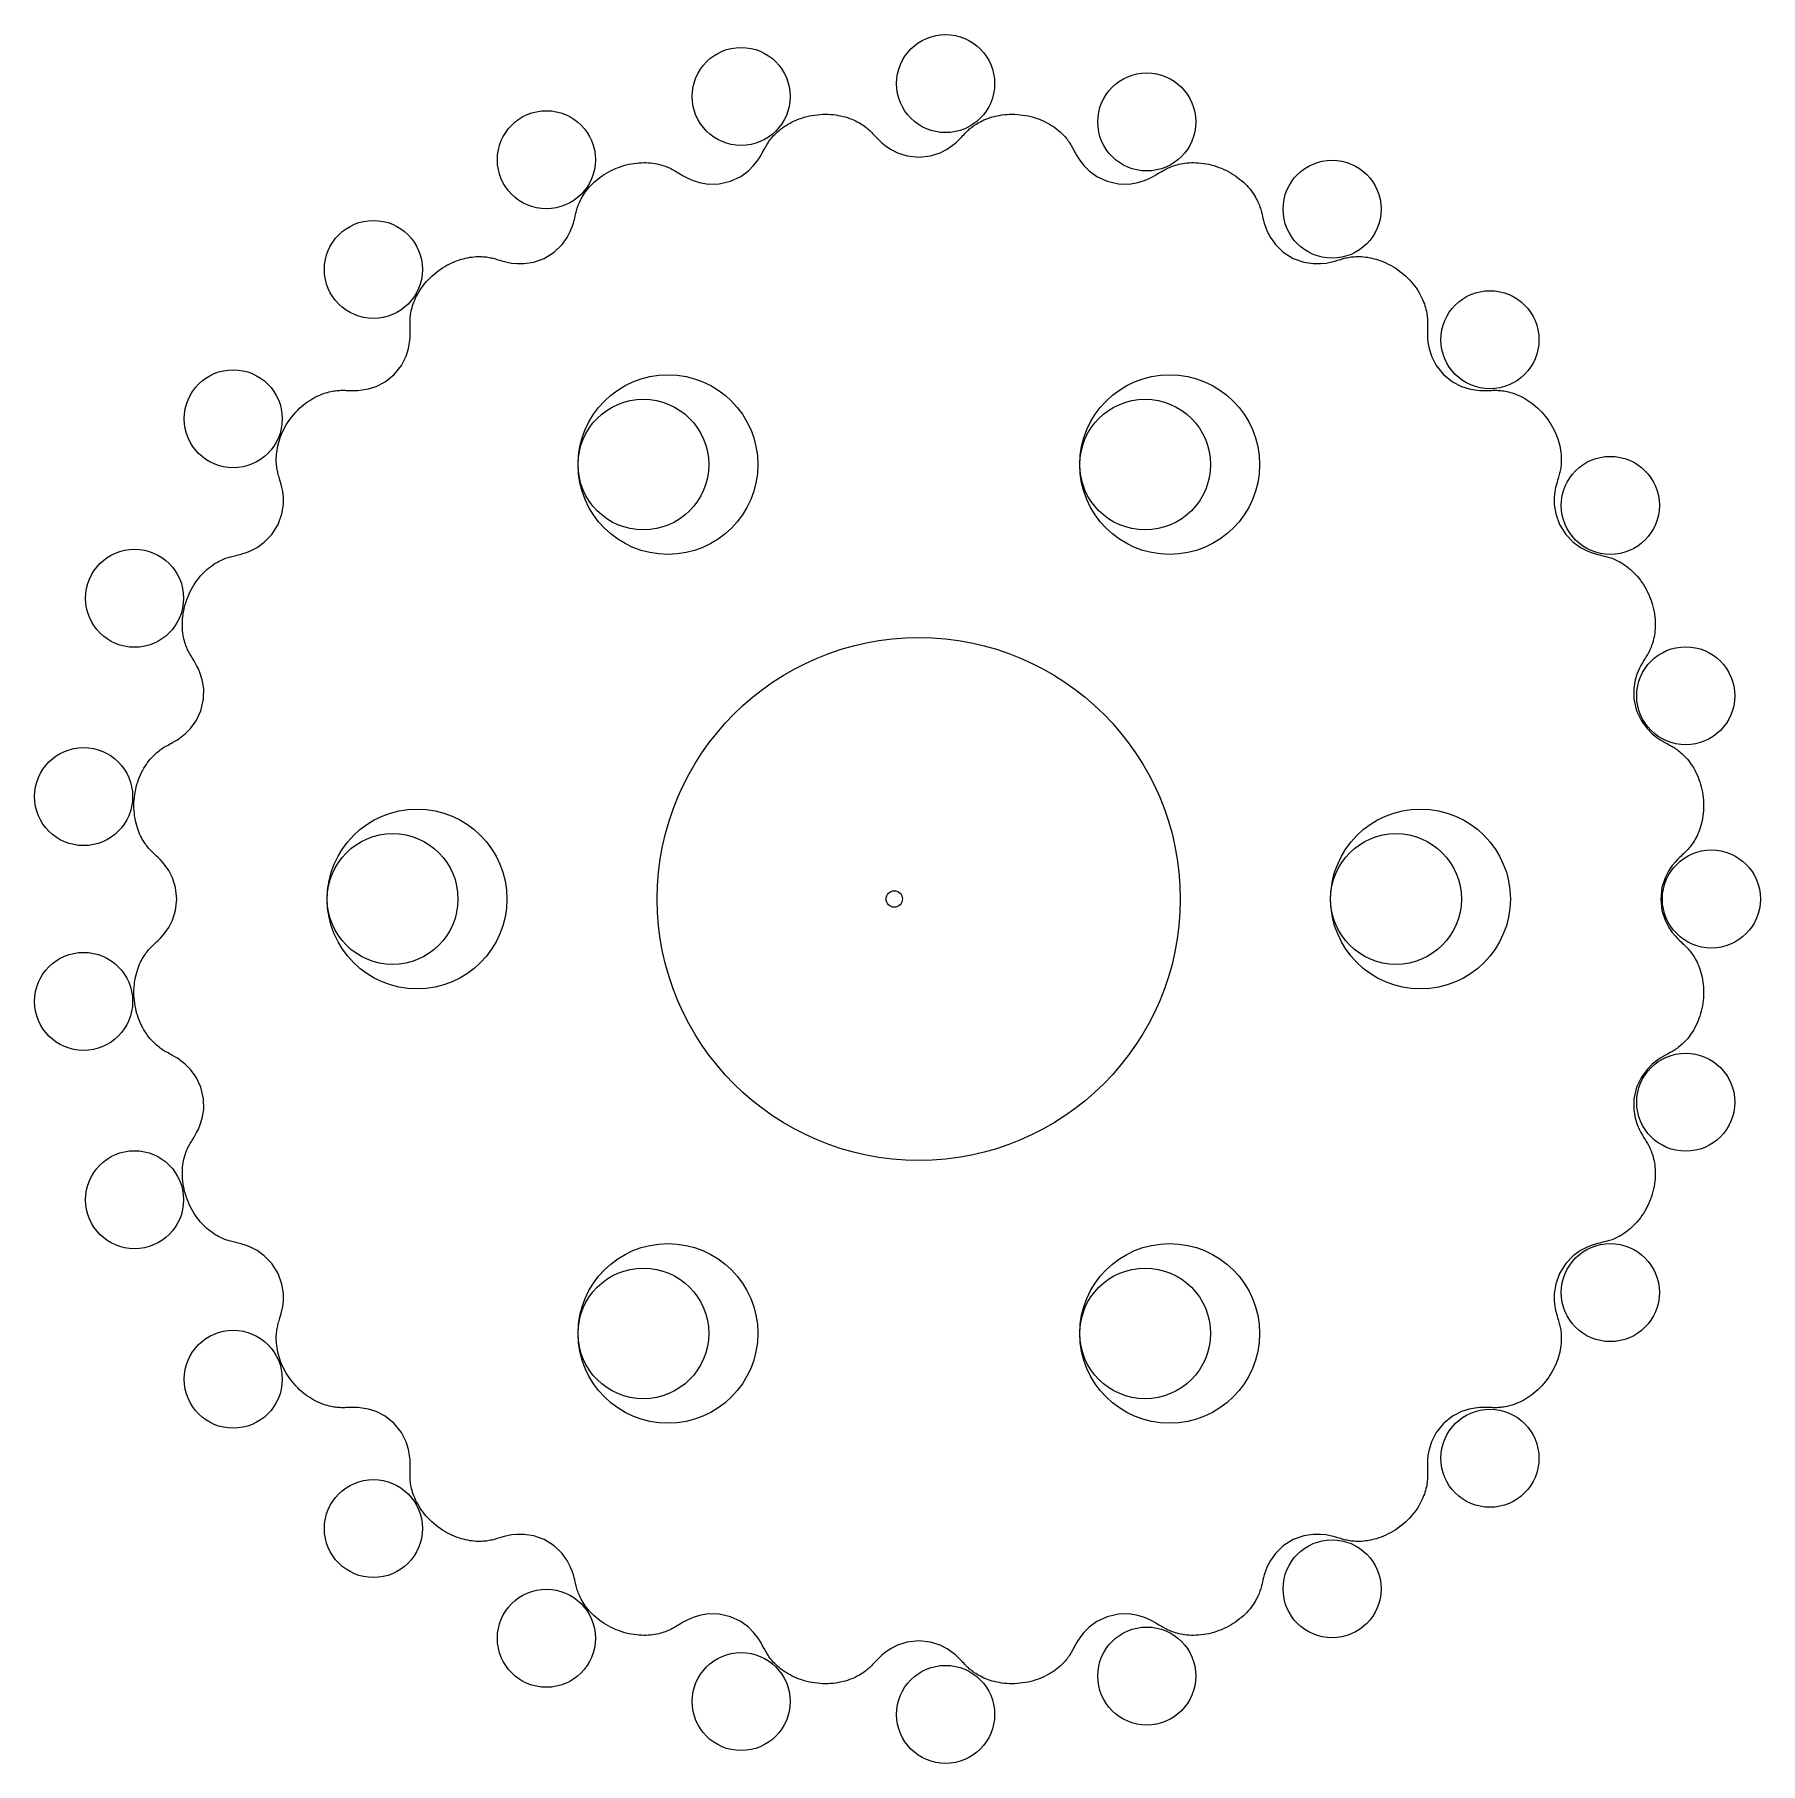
# Model space of a CAD drawing. Header units: metres. Extents: x -54 to 52, y -53 to 53.
import ezdxf

# ---------------------------------------------------------------- set-up
doc = ezdxf.new("R2010")
doc.units = ezdxf.units.M

msp = doc.modelspace()

# ---------------------------------------------------------------- linework, layer by layer
at = {"layer": 'BEARING'}
msp.add_circle((0, 0), 16, dxfattribs=at)
at = {"layer": 'DISC'}
msp.add_lwpolyline([(45.4, 0), (45.47727, -0.7077), (45.66794, -1.3002), (45.89512, -1.7393), (46.107, -2.04793), (46.28521, -2.26429), (46.42953, -2.41992), (46.54595, -2.5364), (46.64127, -2.62774), (46.72141, -2.703), (46.79098, -2.76819), (46.8535, -2.82741), (46.91151, -2.88357), (46.96688, -2.93878), (47.0209, -2.99464), (47.07448, -3.05239), (47.12817, -3.11301), (47.18232, -3.17728), (47.23704, -3.24582), (47.29234, -3.31914), (47.34808, -3.39762), (47.40404, -3.48157), (47.45994, -3.57121), (47.51542, -3.66668), (47.57012, -3.76806), (47.62361, -3.87535), (47.67549, -3.98851), (47.72531, -4.10743), (47.77264, -4.23194), (47.81707, -4.36183), (47.85816, -4.49685), (47.89554, -4.63668), (47.92883, -4.78097), (47.95768, -4.92936), (47.98178, -5.08142), (48.00085, -5.23669), (48.01464, -5.39472), (48.02297, -5.55501), (48.02566, -5.71704), (48.02261, -5.88029), (48.01373, -6.04421), (47.999, -6.20828), (47.97843, -6.37194), (47.9521, -6.53467), (47.9201, -6.69591), (47.8826, -6.85517), (47.83978, -7.01192), (47.79189, -7.16569), (47.73919, -7.31601), (47.682, -7.46245), (47.62067, -7.6046), (47.55557, -7.74209), (47.4871, -7.87459), (47.41569, -8.0018), (47.34178, -8.12347), (47.26583, -8.23939), (47.1883, -8.34941), (47.10967, -8.4534), (47.03038, -8.55131), (46.95091, -8.64313), (46.87167, -8.7289), (46.79307, -8.80871), (46.71547, -8.88272), (46.63919, -8.95113), (46.56448, -9.01422), (46.49149, -9.07231), (46.4203, -9.12579), (46.35083, -9.17512), (46.28286, -9.22084), (46.21595, -9.26359), (46.1494, -9.30412), (46.08217, -9.34332), (46.01276, -9.38232), (45.93907, -9.42254), (45.8582, -9.46591), (45.76617, -9.51511), (45.65752, -9.57416), (45.52491, -9.64923), (45.35884, -9.75031), (45.14807, -9.89377), (44.8826, -10.10606), (44.56302, -10.42577), (44.21916, -10.8943), (43.92454, -11.5183), (43.76292, -12.22332), (43.75324, -12.88274), (43.84157, -13.41333), (43.96442, -13.80642), (44.08506, -14.09043), (44.1901, -14.29769), (44.27774, -14.45334), (44.35042, -14.5748), (44.41149, -14.67382), (44.46407, -14.75832), (44.51067, -14.83379), (44.55319, -14.90411), (44.59304, -14.97206), (44.63118, -15.03973), (44.66825, -15.10867), (44.70461, -15.18009), (44.74044, -15.25489), (44.77576, -15.33377), (44.81045, -15.41727), (44.84431, -15.50577), (44.87707, -15.59954), (44.90841, -15.69876), (44.93797, -15.80349), (44.96537, -15.91375), (44.99022, -16.02945), (45.01211, -16.15045), (45.03066, -16.27656), (45.04548, -16.40753), (45.05621, -16.54305), (45.06251, -16.68278), (45.06406, -16.82633), (45.0606, -16.97329), (45.05187, -17.12321), (45.03765, -17.2756), (45.0178, -17.42998), (44.99217, -17.58582), (44.96069, -17.74261), (44.92332, -17.8998), (44.88006, -18.05686), (44.83098, -18.21324), (44.77617, -18.36842), (44.71577, -18.52188), (44.64997, -18.6731), (44.579, -18.82158), (44.50312, -18.96687), (44.42265, -19.10851), (44.33793, -19.24609), (44.24932, -19.37921), (44.15725, -19.50753), (44.06213, -19.63073), (43.96442, -19.74854), (43.86459, -19.86072), (43.76312, -19.96709), (43.66051, -20.0675), (43.55725, -20.16185), (43.45384, -20.25009), (43.35075, -20.33222), (43.24846, -20.40828), (43.14742, -20.47836), (43.04804, -20.5426), (42.9507, -20.60119), (42.85574, -20.65434), (42.76342, -20.70234), (42.67395, -20.74548), (42.58743, -20.78412), (42.50386, -20.81863), (42.42311, -20.84944), (42.34488, -20.87699), (42.26867, -20.90178), (42.19371, -20.92432), (42.11889, -20.9452), (42.04266, -20.96507), (41.96287, -20.98472), (41.87655, -21.00514), (41.77962, -21.02771), (41.66642, -21.05454), (41.52914, -21.08903), (41.35711, -21.13712), (41.13629, -21.20941), (40.85015, -21.32493), (40.48533, -21.51602), (40.04768, -21.82874), (39.58825, -22.30187), (39.204, -22.91467), (38.9711, -23.56423), (38.88295, -24.13868), (38.88286, -24.59073), (38.92046, -24.92855), (38.96805, -25.17904), (39.01401, -25.36794), (39.05469, -25.51479), (39.08977, -25.63337), (39.12005, -25.73324), (39.14657, -25.82108), (39.17023, -25.90163), (39.19174, -25.97829), (39.21156, -26.05355), (39.22996, -26.12926), (39.24704, -26.2068), (39.26277, -26.2872), (39.27701, -26.3712), (39.28954, -26.45936), (39.30007, -26.55204), (39.30829, -26.64948), (39.31386, -26.7518), (39.31639, -26.859), (39.31554, -26.97101), (39.31092, -27.08769), (39.3022, -27.20881), (39.28902, -27.33411), (39.27109, -27.46324), (39.24812, -27.59586), (39.21985, -27.73153), (39.18608, -27.86983), (39.14663, -28.01028), (39.10135, -28.15238), (39.05016, -28.29564), (38.99302, -28.43952), (38.92991, -28.58351), (38.86088, -28.72706), (38.78601, -28.86966), (38.70545, -29.01078), (38.61936, -29.1499), (38.52796, -29.28655), (38.43152, -29.42023), (38.33033, -29.5505), (38.22474, -29.67693), (38.1151, -29.79912), (38.00183, -29.91672), (37.88535, -30.02938), (37.76613, -30.13684), (37.64463, -30.23882), (37.52134, -30.33514), (37.39678, -30.42561), (37.27146, -30.51014), (37.14589, -30.58864), (37.02058, -30.66108), (36.89605, -30.72749), (36.77279, -30.78793), (36.65128, -30.8425), (36.53196, -30.89136), (36.41527, -30.93469), (36.30157, -30.97273), (36.19121, -31.00574), (36.08447, -31.03402), (35.98156, -31.05788), (35.88263, -31.07767), (35.78772, -31.09375), (35.69677, -31.10649), (35.60961, -31.11626), (35.52588, -31.12342), (35.44505, -31.12832), (35.36633, -31.13127), (35.28863, -31.13257), (35.21044, -31.13246), (35.12971, -31.13114), (35.04363, -31.12882), (34.94833, -31.12571), (34.83845, -31.12227), (34.70646, -31.11945), (34.54178, -31.1195), (34.32968, -31.12749), (34.05068, -31.15447), (33.68262, -31.22288), (33.21149, -31.37273), (32.6577, -31.65687), (32.10265, -32.10265), (31.65687, -32.6577), (31.37273, -33.21149), (31.22288, -33.68262), (31.15447, -34.05068), (31.12749, -34.32968), (31.1195, -34.54178), (31.11945, -34.70646), (31.12227, -34.83845), (31.12571, -34.94833), (31.12882, -35.04363), (31.13114, -35.12971), (31.13246, -35.21044), (31.13257, -35.28863), (31.13127, -35.36633), (31.12832, -35.44505), (31.12342, -35.52588), (31.11626, -35.60961), (31.10649, -35.69677), (31.09375, -35.78772), (31.07767, -35.88263), (31.05788, -35.98156), (31.03402, -36.08447), (31.00574, -36.19121), (30.97273, -36.30157), (30.93469, -36.41527), (30.89136, -36.53196), (30.8425, -36.65128), (30.78793, -36.77279), (30.72749, -36.89605), (30.66108, -37.02058), (30.58864, -37.14589), (30.51014, -37.27146), (30.42561, -37.39678), (30.33514, -37.52134), (30.23882, -37.64463), (30.13684, -37.76613), (30.02938, -37.88535), (29.91672, -38.00183), (29.79912, -38.1151), (29.67693, -38.22474), (29.5505, -38.33033), (29.42023, -38.43152), (29.28655, -38.52796), (29.1499, -38.61936), (29.01078, -38.70545), (28.86966, -38.78601), (28.72706, -38.86088), (28.58351, -38.92991), (28.43952, -38.99302), (28.29564, -39.05016), (28.15238, -39.10135), (28.01028, -39.14663), (27.86983, -39.18608), (27.73153, -39.21985), (27.59586, -39.24812), (27.46324, -39.27109), (27.33411, -39.28902), (27.20881, -39.3022), (27.08769, -39.31092), (26.97101, -39.31554), (26.859, -39.31639), (26.7518, -39.31386), (26.64948, -39.30829), (26.55204, -39.30007), (26.45936, -39.28954), (26.3712, -39.27701), (26.2872, -39.26277), (26.2068, -39.24704), (26.12926, -39.22996), (26.05355, -39.21156), (25.97829, -39.19174), (25.90163, -39.17023), (25.82108, -39.14657), (25.73324, -39.12005), (25.63337, -39.08977), (25.51479, -39.05469), (25.36794, -39.01401), (25.17904, -38.96805), (24.92855, -38.92046), (24.59073, -38.88286), (24.13868, -38.88295), (23.56423, -38.9711), (22.91467, -39.204), (22.30187, -39.58825), (21.82874, -40.04768), (21.51602, -40.48533), (21.32493, -40.85015), (21.20941, -41.13629), (21.13712, -41.35711), (21.08903, -41.52914), (21.05454, -41.66642), (21.02771, -41.77962), (21.00514, -41.87655), (20.98472, -41.96287), (20.96507, -42.04266), (20.9452, -42.11889), (20.92432, -42.19371), (20.90178, -42.26867), (20.87699, -42.34488), (20.84944, -42.42311), (20.81863, -42.50386), (20.78412, -42.58743), (20.74548, -42.67395), (20.70234, -42.76342), (20.65434, -42.85574), (20.60119, -42.9507), (20.5426, -43.04804), (20.47836, -43.14742), (20.40828, -43.24846), (20.33222, -43.35075), (20.25009, -43.45384), (20.16185, -43.55725), (20.0675, -43.66051), (19.96709, -43.76312), (19.86072, -43.86459), (19.74854, -43.96442), (19.63073, -44.06213), (19.50753, -44.15725), (19.37921, -44.24932), (19.24609, -44.33793), (19.10851, -44.42265), (18.96687, -44.50312), (18.82158, -44.579), (18.6731, -44.64997), (18.52188, -44.71577), (18.36842, -44.77617), (18.21324, -44.83098), (18.05686, -44.88006), (17.8998, -44.92332), (17.74261, -44.96069), (17.58582, -44.99217), (17.42998, -45.0178), (17.2756, -45.03765), (17.12321, -45.05187), (16.97329, -45.0606), (16.82633, -45.06406), (16.68278, -45.06251), (16.54305, -45.05621), (16.40753, -45.04548), (16.27656, -45.03066), (16.15045, -45.01211), (16.02945, -44.99022), (15.91375, -44.96537), (15.80349, -44.93797), (15.69876, -44.90841), (15.59954, -44.87707), (15.50577, -44.84431), (15.41727, -44.81045), (15.33377, -44.77576), (15.25489, -44.74044), (15.18009, -44.70461), (15.10867, -44.66825), (15.03973, -44.63118), (14.97206, -44.59304), (14.90411, -44.55319), (14.83379, -44.51067), (14.75832, -44.46407), (14.67382, -44.41149), (14.5748, -44.35042), (14.45334, -44.27774), (14.29769, -44.1901), (14.09043, -44.08506), (13.80642, -43.96442), (13.41333, -43.84157), (12.88274, -43.75324), (12.22332, -43.76292), (11.5183, -43.92454), (10.8943, -44.21916), (10.42577, -44.56302), (10.10606, -44.8826), (9.89377, -45.14807), (9.75031, -45.35884), (9.64923, -45.52491), (9.57416, -45.65752), (9.51511, -45.76617), (9.46591, -45.8582), (9.42254, -45.93907), (9.38232, -46.01276), (9.34332, -46.08217), (9.30412, -46.1494), (9.26359, -46.21595), (9.22084, -46.28286), (9.17512, -46.35083), (9.12579, -46.4203), (9.07231, -46.49149), (9.01422, -46.56448), (8.95113, -46.63919), (8.88272, -46.71547), (8.80871, -46.79307), (8.7289, -46.87167), (8.64313, -46.95091), (8.55131, -47.03038), (8.4534, -47.10967), (8.34941, -47.1883), (8.23939, -47.26583), (8.12347, -47.34178), (8.0018, -47.41569), (7.87459, -47.4871), (7.74209, -47.55557), (7.6046, -47.62067), (7.46245, -47.682), (7.31601, -47.73919), (7.16569, -47.79189), (7.01192, -47.83978), (6.85517, -47.8826), (6.69591, -47.9201), (6.53467, -47.9521), (6.37194, -47.97843), (6.20828, -47.999), (6.04421, -48.01373), (5.88029, -48.02261), (5.71704, -48.02566), (5.55501, -48.02297), (5.39472, -48.01464), (5.23669, -48.00085), (5.08142, -47.98178), (4.92936, -47.95768), (4.78097, -47.92883), (4.63668, -47.89554), (4.49685, -47.85816), (4.36183, -47.81707), (4.23194, -47.77264), (4.10743, -47.72531), (3.98851, -47.67549), (3.87535, -47.62361), (3.76806, -47.57012), (3.66668, -47.51542), (3.57121, -47.45994), (3.48157, -47.40404), (3.39762, -47.34808), (3.31914, -47.29234), (3.24582, -47.23704), (3.17728, -47.18232), (3.11301, -47.12817), (3.05239, -47.07448), (2.99464, -47.0209), (2.93878, -46.96688), (2.88357, -46.91151), (2.82741, -46.8535), (2.76819, -46.79098), (2.703, -46.72141), (2.62774, -46.64127), (2.5364, -46.54595), (2.41992, -46.42953), (2.26429, -46.28521), (2.04793, -46.107), (1.7393, -45.89512), (1.3002, -45.66794), (0.7077, -45.47727), (0, -45.4), (-0.7077, -45.47727), (-1.3002, -45.66794), (-1.7393, -45.89512), (-2.04793, -46.107), (-2.26429, -46.28521), (-2.41992, -46.42953), (-2.5364, -46.54595), (-2.62774, -46.64127), (-2.703, -46.72141), (-2.76819, -46.79098), (-2.82741, -46.8535), (-2.88357, -46.91151), (-2.93878, -46.96688), (-2.99464, -47.0209), (-3.05239, -47.07448), (-3.11301, -47.12817), (-3.17728, -47.18232), (-3.24582, -47.23704), (-3.31914, -47.29234), (-3.39762, -47.34808), (-3.48157, -47.40404), (-3.57121, -47.45994), (-3.66668, -47.51542), (-3.76806, -47.57012), (-3.87535, -47.62361), (-3.98851, -47.67549), (-4.10743, -47.72531), (-4.23194, -47.77264), (-4.36183, -47.81707), (-4.49685, -47.85816), (-4.63668, -47.89554), (-4.78097, -47.92883), (-4.92936, -47.95768), (-5.08142, -47.98178), (-5.23669, -48.00085), (-5.39472, -48.01464), (-5.55501, -48.02297), (-5.71704, -48.02566), (-5.88029, -48.02261), (-6.04421, -48.01373), (-6.20828, -47.999), (-6.37194, -47.97843), (-6.53467, -47.9521), (-6.69591, -47.9201), (-6.85517, -47.8826), (-7.01192, -47.83978), (-7.16569, -47.79189), (-7.31601, -47.73919), (-7.46245, -47.682), (-7.6046, -47.62067), (-7.74209, -47.55557), (-7.87459, -47.4871), (-8.0018, -47.41569), (-8.12347, -47.34178), (-8.23939, -47.26583), (-8.34941, -47.1883), (-8.4534, -47.10967), (-8.55131, -47.03038), (-8.64313, -46.95091), (-8.7289, -46.87167), (-8.80871, -46.79307), (-8.88272, -46.71547), (-8.95113, -46.63919), (-9.01422, -46.56448), (-9.07231, -46.49149), (-9.12579, -46.4203), (-9.17512, -46.35083), (-9.22084, -46.28286), (-9.26359, -46.21595), (-9.30412, -46.1494), (-9.34332, -46.08217), (-9.38232, -46.01276), (-9.42254, -45.93907), (-9.46591, -45.8582), (-9.51511, -45.76617), (-9.57416, -45.65752), (-9.64923, -45.52491), (-9.75031, -45.35884), (-9.89377, -45.14807), (-10.10606, -44.8826), (-10.42577, -44.56302), (-10.8943, -44.21916), (-11.5183, -43.92454), (-12.22332, -43.76292), (-12.88274, -43.75324), (-13.41333, -43.84157), (-13.80642, -43.96442), (-14.09043, -44.08506), (-14.29769, -44.1901), (-14.45334, -44.27774), (-14.5748, -44.35042), (-14.67382, -44.41149), (-14.75832, -44.46407), (-14.83379, -44.51067), (-14.90411, -44.55319), (-14.97206, -44.59304), (-15.03973, -44.63118), (-15.10867, -44.66825), (-15.18009, -44.70461), (-15.25489, -44.74044), (-15.33377, -44.77576), (-15.41727, -44.81045), (-15.50577, -44.84431), (-15.59954, -44.87707), (-15.69876, -44.90841), (-15.80349, -44.93797), (-15.91375, -44.96537), (-16.02945, -44.99022), (-16.15045, -45.01211), (-16.27656, -45.03066), (-16.40753, -45.04548), (-16.54305, -45.05621), (-16.68278, -45.06251), (-16.82633, -45.06406), (-16.97329, -45.0606), (-17.12321, -45.05187), (-17.2756, -45.03765), (-17.42998, -45.0178), (-17.58582, -44.99217), (-17.74261, -44.96069), (-17.8998, -44.92332), (-18.05686, -44.88006), (-18.21324, -44.83098), (-18.36842, -44.77617), (-18.52188, -44.71577), (-18.6731, -44.64997), (-18.82158, -44.579), (-18.96687, -44.50312), (-19.10851, -44.42265), (-19.24609, -44.33793), (-19.37921, -44.24932), (-19.50753, -44.15725), (-19.63073, -44.06213), (-19.74854, -43.96442), (-19.86072, -43.86459), (-19.96709, -43.76312), (-20.0675, -43.66051), (-20.16185, -43.55725), (-20.25009, -43.45384), (-20.33222, -43.35075), (-20.40828, -43.24846), (-20.47836, -43.14742), (-20.5426, -43.04804), (-20.60119, -42.9507), (-20.65434, -42.85574), (-20.70234, -42.76342), (-20.74548, -42.67395), (-20.78412, -42.58743), (-20.81863, -42.50386), (-20.84944, -42.42311), (-20.87699, -42.34488), (-20.90178, -42.26867), (-20.92432, -42.19371), (-20.9452, -42.11889), (-20.96507, -42.04266), (-20.98472, -41.96287), (-21.00514, -41.87655), (-21.02771, -41.77962), (-21.05454, -41.66642), (-21.08903, -41.52914), (-21.13712, -41.35711), (-21.20941, -41.13629), (-21.32493, -40.85015), (-21.51602, -40.48533), (-21.82874, -40.04768), (-22.30187, -39.58825), (-22.91467, -39.204), (-23.56423, -38.9711), (-24.13868, -38.88295), (-24.59073, -38.88286), (-24.92855, -38.92046), (-25.17904, -38.96805), (-25.36794, -39.01401), (-25.51479, -39.05469), (-25.63337, -39.08977), (-25.73324, -39.12005), (-25.82108, -39.14657), (-25.90163, -39.17023), (-25.97829, -39.19174), (-26.05355, -39.21156), (-26.12926, -39.22996), (-26.2068, -39.24704), (-26.2872, -39.26277), (-26.3712, -39.27701), (-26.45936, -39.28954), (-26.55204, -39.30007), (-26.64948, -39.30829), (-26.7518, -39.31386), (-26.859, -39.31639), (-26.97101, -39.31554), (-27.08769, -39.31092), (-27.20881, -39.3022), (-27.33411, -39.28902), (-27.46324, -39.27109), (-27.59586, -39.24812), (-27.73153, -39.21985), (-27.86983, -39.18608), (-28.01028, -39.14663), (-28.15238, -39.10135), (-28.29564, -39.05016), (-28.43952, -38.99302), (-28.58351, -38.92991), (-28.72706, -38.86088), (-28.86966, -38.78601), (-29.01078, -38.70545), (-29.1499, -38.61936), (-29.28655, -38.52796), (-29.42023, -38.43152), (-29.5505, -38.33033), (-29.67693, -38.22474), (-29.79912, -38.1151), (-29.91672, -38.00183), (-30.02938, -37.88535), (-30.13684, -37.76613), (-30.23882, -37.64463), (-30.33514, -37.52134), (-30.42561, -37.39678), (-30.51014, -37.27146), (-30.58864, -37.14589), (-30.66108, -37.02058), (-30.72749, -36.89605), (-30.78793, -36.77279), (-30.8425, -36.65128), (-30.89136, -36.53196), (-30.93469, -36.41527), (-30.97273, -36.30157), (-31.00574, -36.19121), (-31.03402, -36.08447), (-31.05788, -35.98156), (-31.07767, -35.88263), (-31.09375, -35.78772), (-31.10649, -35.69677), (-31.11626, -35.60961), (-31.12342, -35.52588), (-31.12832, -35.44505), (-31.13127, -35.36633), (-31.13257, -35.28863), (-31.13246, -35.21044), (-31.13114, -35.12971), (-31.12882, -35.04363), (-31.12571, -34.94833), (-31.12227, -34.83845), (-31.11945, -34.70646), (-31.1195, -34.54178), (-31.12749, -34.32968), (-31.15447, -34.05068), (-31.22288, -33.68262), (-31.37273, -33.21149), (-31.65687, -32.6577), (-32.10265, -32.10265), (-32.6577, -31.65687), (-33.21149, -31.37273), (-33.68262, -31.22288), (-34.05068, -31.15447), (-34.32968, -31.12749), (-34.54178, -31.1195), (-34.70646, -31.11945), (-34.83845, -31.12227), (-34.94833, -31.12571), (-35.04363, -31.12882), (-35.12971, -31.13114), (-35.21044, -31.13246), (-35.28863, -31.13257), (-35.36633, -31.13127), (-35.44505, -31.12832), (-35.52588, -31.12342), (-35.60961, -31.11626), (-35.69677, -31.10649), (-35.78772, -31.09375), (-35.88263, -31.07767), (-35.98156, -31.05788), (-36.08447, -31.03402), (-36.19121, -31.00574), (-36.30157, -30.97273), (-36.41527, -30.93469), (-36.53196, -30.89136), (-36.65128, -30.8425), (-36.77279, -30.78793), (-36.89605, -30.72749), (-37.02058, -30.66108), (-37.14589, -30.58864), (-37.27146, -30.51014), (-37.39678, -30.42561), (-37.52134, -30.33514), (-37.64463, -30.23882), (-37.76613, -30.13684), (-37.88535, -30.02938), (-38.00183, -29.91672), (-38.1151, -29.79912), (-38.22474, -29.67693), (-38.33033, -29.5505), (-38.43152, -29.42023), (-38.52796, -29.28655), (-38.61936, -29.1499), (-38.70545, -29.01078), (-38.78601, -28.86966), (-38.86088, -28.72706), (-38.92991, -28.58351), (-38.99302, -28.43952), (-39.05016, -28.29564), (-39.10135, -28.15238), (-39.14663, -28.01028), (-39.18608, -27.86983), (-39.21985, -27.73153), (-39.24812, -27.59586), (-39.27109, -27.46324), (-39.28902, -27.33411), (-39.3022, -27.20881), (-39.31092, -27.08769), (-39.31554, -26.97101), (-39.31639, -26.859), (-39.31386, -26.7518), (-39.30829, -26.64948), (-39.30007, -26.55204), (-39.28954, -26.45936), (-39.27701, -26.3712), (-39.26277, -26.2872), (-39.24704, -26.2068), (-39.22996, -26.12926), (-39.21156, -26.05355), (-39.19174, -25.97829), (-39.17023, -25.90163), (-39.14657, -25.82108), (-39.12005, -25.73324), (-39.08977, -25.63337), (-39.05469, -25.51479), (-39.01401, -25.36794), (-38.96805, -25.17904), (-38.92046, -24.92855), (-38.88286, -24.59073), (-38.88295, -24.13868), (-38.9711, -23.56423), (-39.204, -22.91467), (-39.58825, -22.30187), (-40.04768, -21.82874), (-40.48533, -21.51602), (-40.85015, -21.32493), (-41.13629, -21.20941), (-41.35711, -21.13712), (-41.52914, -21.08903), (-41.66642, -21.05454), (-41.77962, -21.02771), (-41.87655, -21.00514), (-41.96287, -20.98472), (-42.04266, -20.96507), (-42.11889, -20.9452), (-42.19371, -20.92432), (-42.26867, -20.90178), (-42.34488, -20.87699), (-42.42311, -20.84944), (-42.50386, -20.81863), (-42.58743, -20.78412), (-42.67395, -20.74548), (-42.76342, -20.70234), (-42.85574, -20.65434), (-42.9507, -20.60119), (-43.04804, -20.5426), (-43.14742, -20.47836), (-43.24846, -20.40828), (-43.35075, -20.33222), (-43.45384, -20.25009), (-43.55725, -20.16185), (-43.66051, -20.0675), (-43.76312, -19.96709), (-43.86459, -19.86072), (-43.96442, -19.74854), (-44.06213, -19.63073), (-44.15725, -19.50753), (-44.24932, -19.37921), (-44.33793, -19.24609), (-44.42265, -19.10851), (-44.50312, -18.96687), (-44.579, -18.82158), (-44.64997, -18.6731), (-44.71577, -18.52188), (-44.77617, -18.36842), (-44.83098, -18.21324), (-44.88006, -18.05686), (-44.92332, -17.8998), (-44.96069, -17.74261), (-44.99217, -17.58582), (-45.0178, -17.42998), (-45.03765, -17.2756), (-45.05187, -17.12321), (-45.0606, -16.97329), (-45.06406, -16.82633), (-45.06251, -16.68278), (-45.05621, -16.54305), (-45.04548, -16.40753), (-45.03066, -16.27656), (-45.01211, -16.15045), (-44.99022, -16.02945), (-44.96537, -15.91375), (-44.93797, -15.80349), (-44.90841, -15.69876), (-44.87707, -15.59954), (-44.84431, -15.50577), (-44.81045, -15.41727), (-44.77576, -15.33377), (-44.74044, -15.25489), (-44.70461, -15.18009), (-44.66825, -15.10867), (-44.63118, -15.03973), (-44.59304, -14.97206), (-44.55319, -14.90411), (-44.51067, -14.83379), (-44.46407, -14.75832), (-44.41149, -14.67382), (-44.35042, -14.5748), (-44.27774, -14.45334), (-44.1901, -14.29769), (-44.08506, -14.09043), (-43.96442, -13.80642), (-43.84157, -13.41333), (-43.75324, -12.88274), (-43.76292, -12.22332), (-43.92454, -11.5183), (-44.21916, -10.8943), (-44.56302, -10.42577), (-44.8826, -10.10606), (-45.14807, -9.89377), (-45.35884, -9.75031), (-45.52491, -9.64923), (-45.65752, -9.57416), (-45.76617, -9.51511), (-45.8582, -9.46591), (-45.93907, -9.42254), (-46.01276, -9.38232), (-46.08217, -9.34332), (-46.1494, -9.30412), (-46.21595, -9.26359), (-46.28286, -9.22084), (-46.35083, -9.17512), (-46.4203, -9.12579), (-46.49149, -9.07231), (-46.56448, -9.01422), (-46.63919, -8.95113), (-46.71547, -8.88272), (-46.79307, -8.80871), (-46.87167, -8.7289), (-46.95091, -8.64313), (-47.03038, -8.55131), (-47.10967, -8.4534), (-47.1883, -8.34941), (-47.26583, -8.23939), (-47.34178, -8.12347), (-47.41569, -8.0018), (-47.4871, -7.87459), (-47.55557, -7.74209), (-47.62067, -7.6046), (-47.682, -7.46245), (-47.73919, -7.31601), (-47.79189, -7.16569), (-47.83978, -7.01192), (-47.8826, -6.85517), (-47.9201, -6.69591), (-47.9521, -6.53467), (-47.97843, -6.37194), (-47.999, -6.20828), (-48.01373, -6.04421), (-48.02261, -5.88029), (-48.02566, -5.71704), (-48.02297, -5.55501), (-48.01464, -5.39472), (-48.00085, -5.23669), (-47.98178, -5.08142), (-47.95768, -4.92936), (-47.92883, -4.78097), (-47.89554, -4.63668), (-47.85816, -4.49685), (-47.81707, -4.36183), (-47.77264, -4.23194), (-47.72531, -4.10743), (-47.67549, -3.98851), (-47.62361, -3.87535), (-47.57012, -3.76806), (-47.51542, -3.66668), (-47.45994, -3.57121), (-47.40404, -3.48157), (-47.34808, -3.39762), (-47.29234, -3.31914), (-47.23704, -3.24582), (-47.18232, -3.17728), (-47.12817, -3.11301), (-47.07448, -3.05239), (-47.0209, -2.99464), (-46.96688, -2.93878), (-46.91151, -2.88357), (-46.8535, -2.82741), (-46.79098, -2.76819), (-46.72141, -2.703), (-46.64127, -2.62774), (-46.54595, -2.5364), (-46.42953, -2.41992), (-46.28521, -2.26429), (-46.107, -2.04793), (-45.89512, -1.7393), (-45.66794, -1.3002), (-45.47727, -0.7077), (-45.4, 0), (-45.47727, 0.7077), (-45.66794, 1.3002), (-45.89512, 1.7393), (-46.107, 2.04793), (-46.28521, 2.26429), (-46.42953, 2.41992), (-46.54595, 2.5364), (-46.64127, 2.62774), (-46.72141, 2.703), (-46.79098, 2.76819), (-46.8535, 2.82741), (-46.91151, 2.88357), (-46.96688, 2.93878), (-47.0209, 2.99464), (-47.07448, 3.05239), (-47.12817, 3.11301), (-47.18232, 3.17728), (-47.23704, 3.24582), (-47.29234, 3.31914), (-47.34808, 3.39762), (-47.40404, 3.48157), (-47.45994, 3.57121), (-47.51542, 3.66668), (-47.57012, 3.76806), (-47.62361, 3.87535), (-47.67549, 3.98851), (-47.72531, 4.10743), (-47.77264, 4.23194), (-47.81707, 4.36183), (-47.85816, 4.49685), (-47.89554, 4.63668), (-47.92883, 4.78097), (-47.95768, 4.92936), (-47.98178, 5.08142), (-48.00085, 5.23669), (-48.01464, 5.39472), (-48.02297, 5.55501), (-48.02566, 5.71704), (-48.02261, 5.88029), (-48.01373, 6.04421), (-47.999, 6.20828), (-47.97843, 6.37194), (-47.9521, 6.53467), (-47.9201, 6.69591), (-47.8826, 6.85517), (-47.83978, 7.01192), (-47.79189, 7.16569), (-47.73919, 7.31601), (-47.682, 7.46245), (-47.62067, 7.6046), (-47.55557, 7.74209), (-47.4871, 7.87459), (-47.41569, 8.0018), (-47.34178, 8.12347), (-47.26583, 8.23939), (-47.1883, 8.34941), (-47.10967, 8.4534), (-47.03038, 8.55131), (-46.95091, 8.64313), (-46.87167, 8.7289), (-46.79307, 8.80871), (-46.71547, 8.88272), (-46.63919, 8.95113), (-46.56448, 9.01422), (-46.49149, 9.07231), (-46.4203, 9.12579), (-46.35083, 9.17512), (-46.28286, 9.22084), (-46.21595, 9.26359), (-46.1494, 9.30412), (-46.08217, 9.34332), (-46.01276, 9.38232), (-45.93907, 9.42254), (-45.8582, 9.46591), (-45.76617, 9.51511), (-45.65752, 9.57416), (-45.52491, 9.64923), (-45.35884, 9.75031), (-45.14807, 9.89377), (-44.8826, 10.10606), (-44.56302, 10.42577), (-44.21916, 10.8943), (-43.92454, 11.5183), (-43.76292, 12.22332), (-43.75324, 12.88274), (-43.84157, 13.41333), (-43.96442, 13.80642), (-44.08506, 14.09043), (-44.1901, 14.29769), (-44.27774, 14.45334), (-44.35042, 14.5748), (-44.41149, 14.67382), (-44.46407, 14.75832), (-44.51067, 14.83379), (-44.55319, 14.90411), (-44.59304, 14.97206), (-44.63118, 15.03973), (-44.66825, 15.10867), (-44.70461, 15.18009), (-44.74044, 15.25489), (-44.77576, 15.33377), (-44.81045, 15.41727), (-44.84431, 15.50577), (-44.87707, 15.59954), (-44.90841, 15.69876), (-44.93797, 15.80349), (-44.96537, 15.91375), (-44.99022, 16.02945), (-45.01211, 16.15045), (-45.03066, 16.27656), (-45.04548, 16.40753), (-45.05621, 16.54305), (-45.06251, 16.68278), (-45.06406, 16.82633), (-45.0606, 16.97329), (-45.05187, 17.12321), (-45.03765, 17.2756), (-45.0178, 17.42998), (-44.99217, 17.58582), (-44.96069, 17.74261), (-44.92332, 17.8998), (-44.88006, 18.05686), (-44.83098, 18.21324), (-44.77617, 18.36842), (-44.71577, 18.52188), (-44.64997, 18.6731), (-44.579, 18.82158), (-44.50312, 18.96687), (-44.42265, 19.10851), (-44.33793, 19.24609), (-44.24932, 19.37921), (-44.15725, 19.50753), (-44.06213, 19.63073), (-43.96442, 19.74854), (-43.86459, 19.86072), (-43.76312, 19.96709), (-43.66051, 20.0675), (-43.55725, 20.16185), (-43.45384, 20.25009), (-43.35075, 20.33222), (-43.24846, 20.40828), (-43.14742, 20.47836), (-43.04804, 20.5426), (-42.9507, 20.60119), (-42.85574, 20.65434), (-42.76342, 20.70234), (-42.67395, 20.74548), (-42.58743, 20.78412), (-42.50386, 20.81863), (-42.42311, 20.84944), (-42.34488, 20.87699), (-42.26867, 20.90178), (-42.19371, 20.92432), (-42.11889, 20.9452), (-42.04266, 20.96507), (-41.96287, 20.98472), (-41.87655, 21.00514), (-41.77962, 21.02771), (-41.66642, 21.05454), (-41.52914, 21.08903), (-41.35711, 21.13712), (-41.13629, 21.20941), (-40.85015, 21.32493), (-40.48533, 21.51602), (-40.04768, 21.82874), (-39.58825, 22.30187), (-39.204, 22.91467), (-38.9711, 23.56423), (-38.88295, 24.13868), (-38.88286, 24.59073), (-38.92046, 24.92855), (-38.96805, 25.17904), (-39.01401, 25.36794), (-39.05469, 25.51479), (-39.08977, 25.63337), (-39.12005, 25.73324), (-39.14657, 25.82108), (-39.17023, 25.90163), (-39.19174, 25.97829), (-39.21156, 26.05355), (-39.22996, 26.12926), (-39.24704, 26.2068), (-39.26277, 26.2872), (-39.27701, 26.3712), (-39.28954, 26.45936), (-39.30007, 26.55204), (-39.30829, 26.64948), (-39.31386, 26.7518), (-39.31639, 26.859), (-39.31554, 26.97101), (-39.31092, 27.08769), (-39.3022, 27.20881), (-39.28902, 27.33411), (-39.27109, 27.46324), (-39.24812, 27.59586), (-39.21985, 27.73153), (-39.18608, 27.86983), (-39.14663, 28.01028), (-39.10135, 28.15238), (-39.05016, 28.29564), (-38.99302, 28.43952), (-38.92991, 28.58351), (-38.86088, 28.72706), (-38.78601, 28.86966), (-38.70545, 29.01078), (-38.61936, 29.1499), (-38.52796, 29.28655), (-38.43152, 29.42023), (-38.33033, 29.5505), (-38.22474, 29.67693), (-38.1151, 29.79912), (-38.00183, 29.91672), (-37.88535, 30.02938), (-37.76613, 30.13684), (-37.64463, 30.23882), (-37.52134, 30.33514), (-37.39678, 30.42561), (-37.27146, 30.51014), (-37.14589, 30.58864), (-37.02058, 30.66108), (-36.89605, 30.72749), (-36.77279, 30.78793), (-36.65128, 30.8425), (-36.53196, 30.89136), (-36.41527, 30.93469), (-36.30157, 30.97273), (-36.19121, 31.00574), (-36.08447, 31.03402), (-35.98156, 31.05788), (-35.88263, 31.07767), (-35.78772, 31.09375), (-35.69677, 31.10649), (-35.60961, 31.11626), (-35.52588, 31.12342), (-35.44505, 31.12832), (-35.36633, 31.13127), (-35.28863, 31.13257), (-35.21044, 31.13246), (-35.12971, 31.13114), (-35.04363, 31.12882), (-34.94833, 31.12571), (-34.83845, 31.12227), (-34.70646, 31.11945), (-34.54178, 31.1195), (-34.32968, 31.12749), (-34.05068, 31.15447), (-33.68262, 31.22288), (-33.21149, 31.37273), (-32.6577, 31.65687), (-32.10265, 32.10265), (-31.65687, 32.6577), (-31.37273, 33.21149), (-31.22288, 33.68262), (-31.15447, 34.05068), (-31.12749, 34.32968), (-31.1195, 34.54178), (-31.11945, 34.70646), (-31.12227, 34.83845), (-31.12571, 34.94833), (-31.12882, 35.04363), (-31.13114, 35.12971), (-31.13246, 35.21044), (-31.13257, 35.28863), (-31.13127, 35.36633), (-31.12832, 35.44505), (-31.12342, 35.52588), (-31.11626, 35.60961), (-31.10649, 35.69677), (-31.09375, 35.78772), (-31.07767, 35.88263), (-31.05788, 35.98156), (-31.03402, 36.08447), (-31.00574, 36.19121), (-30.97273, 36.30157), (-30.93469, 36.41527), (-30.89136, 36.53196), (-30.8425, 36.65128), (-30.78793, 36.77279), (-30.72749, 36.89605), (-30.66108, 37.02058), (-30.58864, 37.14589), (-30.51014, 37.27146), (-30.42561, 37.39678), (-30.33514, 37.52134), (-30.23882, 37.64463), (-30.13684, 37.76613), (-30.02938, 37.88535), (-29.91672, 38.00183), (-29.79912, 38.1151), (-29.67693, 38.22474), (-29.5505, 38.33033), (-29.42023, 38.43152), (-29.28655, 38.52796), (-29.1499, 38.61936), (-29.01078, 38.70545), (-28.86966, 38.78601), (-28.72706, 38.86088), (-28.58351, 38.92991), (-28.43952, 38.99302), (-28.29564, 39.05016), (-28.15238, 39.10135), (-28.01028, 39.14663), (-27.86983, 39.18608), (-27.73153, 39.21985), (-27.59586, 39.24812), (-27.46324, 39.27109), (-27.33411, 39.28902), (-27.20881, 39.3022), (-27.08769, 39.31092), (-26.97101, 39.31554), (-26.859, 39.31639), (-26.7518, 39.31386), (-26.64948, 39.30829), (-26.55204, 39.30007), (-26.45936, 39.28954), (-26.3712, 39.27701), (-26.2872, 39.26277), (-26.2068, 39.24704), (-26.12926, 39.22996), (-26.05355, 39.21156), (-25.97829, 39.19174), (-25.90163, 39.17023), (-25.82108, 39.14657), (-25.73324, 39.12005), (-25.63337, 39.08977), (-25.51479, 39.05469), (-25.36794, 39.01401), (-25.17904, 38.96805), (-24.92855, 38.92046), (-24.59073, 38.88286), (-24.13868, 38.88295), (-23.56423, 38.9711), (-22.91467, 39.204), (-22.30187, 39.58825), (-21.82874, 40.04768), (-21.51602, 40.48533), (-21.32493, 40.85015), (-21.20941, 41.13629), (-21.13712, 41.35711), (-21.08903, 41.52914), (-21.05454, 41.66642), (-21.02771, 41.77962), (-21.00514, 41.87655), (-20.98472, 41.96287), (-20.96507, 42.04266), (-20.9452, 42.11889), (-20.92432, 42.19371), (-20.90178, 42.26867), (-20.87699, 42.34488), (-20.84944, 42.42311), (-20.81863, 42.50386), (-20.78412, 42.58743), (-20.74548, 42.67395), (-20.70234, 42.76342), (-20.65434, 42.85574), (-20.60119, 42.9507), (-20.5426, 43.04804), (-20.47836, 43.14742), (-20.40828, 43.24846), (-20.33222, 43.35075), (-20.25009, 43.45384), (-20.16185, 43.55725), (-20.0675, 43.66051), (-19.96709, 43.76312), (-19.86072, 43.86459), (-19.74854, 43.96442), (-19.63073, 44.06213), (-19.50753, 44.15725), (-19.37921, 44.24932), (-19.24609, 44.33793), (-19.10851, 44.42265), (-18.96687, 44.50312), (-18.82158, 44.579), (-18.6731, 44.64997), (-18.52188, 44.71577), (-18.36842, 44.77617), (-18.21324, 44.83098), (-18.05686, 44.88006), (-17.8998, 44.92332), (-17.74261, 44.96069), (-17.58582, 44.99217), (-17.42998, 45.0178), (-17.2756, 45.03765), (-17.12321, 45.05187), (-16.97329, 45.0606), (-16.82633, 45.06406), (-16.68278, 45.06251), (-16.54305, 45.05621), (-16.40753, 45.04548), (-16.27656, 45.03066), (-16.15045, 45.01211), (-16.02945, 44.99022), (-15.91375, 44.96537), (-15.80349, 44.93797), (-15.69876, 44.90841), (-15.59954, 44.87707), (-15.50577, 44.84431), (-15.41727, 44.81045), (-15.33377, 44.77576), (-15.25489, 44.74044), (-15.18009, 44.70461), (-15.10867, 44.66825), (-15.03973, 44.63118), (-14.97206, 44.59304), (-14.90411, 44.55319), (-14.83379, 44.51067), (-14.75832, 44.46407), (-14.67382, 44.41149), (-14.5748, 44.35042), (-14.45334, 44.27774), (-14.29769, 44.1901), (-14.09043, 44.08506), (-13.80642, 43.96442), (-13.41333, 43.84157), (-12.88274, 43.75324), (-12.22332, 43.76292), (-11.5183, 43.92454), (-10.8943, 44.21916), (-10.42577, 44.56302), (-10.10606, 44.8826), (-9.89377, 45.14807), (-9.75031, 45.35884), (-9.64923, 45.52491), (-9.57416, 45.65752), (-9.51511, 45.76617), (-9.46591, 45.8582), (-9.42254, 45.93907), (-9.38232, 46.01276), (-9.34332, 46.08217), (-9.30412, 46.1494), (-9.26359, 46.21595), (-9.22084, 46.28286), (-9.17512, 46.35083), (-9.12579, 46.4203), (-9.07231, 46.49149), (-9.01422, 46.56448), (-8.95113, 46.63919), (-8.88272, 46.71547), (-8.80871, 46.79307), (-8.7289, 46.87167), (-8.64313, 46.95091), (-8.55131, 47.03038), (-8.4534, 47.10967), (-8.34941, 47.1883), (-8.23939, 47.26583), (-8.12347, 47.34178), (-8.0018, 47.41569), (-7.87459, 47.4871), (-7.74209, 47.55557), (-7.6046, 47.62067), (-7.46245, 47.682), (-7.31601, 47.73919), (-7.16569, 47.79189), (-7.01192, 47.83978), (-6.85517, 47.8826), (-6.69591, 47.9201), (-6.53467, 47.9521), (-6.37194, 47.97843), (-6.20828, 47.999), (-6.04421, 48.01373), (-5.88029, 48.02261), (-5.71704, 48.02566), (-5.55501, 48.02297), (-5.39472, 48.01464), (-5.23669, 48.00085), (-5.08142, 47.98178), (-4.92936, 47.95768), (-4.78097, 47.92883), (-4.63668, 47.89554), (-4.49685, 47.85816), (-4.36183, 47.81707), (-4.23194, 47.77264), (-4.10743, 47.72531), (-3.98851, 47.67549), (-3.87535, 47.62361), (-3.76806, 47.57012), (-3.66668, 47.51542), (-3.57121, 47.45994), (-3.48157, 47.40404), (-3.39762, 47.34808), (-3.31914, 47.29234), (-3.24582, 47.23704), (-3.17728, 47.18232), (-3.11301, 47.12817), (-3.05239, 47.07448), (-2.99464, 47.0209), (-2.93878, 46.96688), (-2.88357, 46.91151), (-2.82741, 46.8535), (-2.76819, 46.79098), (-2.703, 46.72141), (-2.62774, 46.64127), (-2.5364, 46.54595), (-2.41992, 46.42953), (-2.26429, 46.28521), (-2.04793, 46.107), (-1.7393, 45.89512), (-1.3002, 45.66794), (-0.7077, 45.47727), (0, 45.4), (0.7077, 45.47727), (1.3002, 45.66794), (1.7393, 45.89512), (2.04793, 46.107), (2.26429, 46.28521), (2.41992, 46.42953), (2.5364, 46.54595), (2.62774, 46.64127), (2.703, 46.72141), (2.76819, 46.79098), (2.82741, 46.8535), (2.88357, 46.91151), (2.93878, 46.96688), (2.99464, 47.0209), (3.05239, 47.07448), (3.11301, 47.12817), (3.17728, 47.18232), (3.24582, 47.23704), (3.31914, 47.29234), (3.39762, 47.34808), (3.48157, 47.40404), (3.57121, 47.45994), (3.66668, 47.51542), (3.76806, 47.57012), (3.87535, 47.62361), (3.98851, 47.67549), (4.10743, 47.72531), (4.23194, 47.77264), (4.36183, 47.81707), (4.49685, 47.85816), (4.63668, 47.89554), (4.78097, 47.92883), (4.92936, 47.95768), (5.08142, 47.98178), (5.23669, 48.00085), (5.39472, 48.01464), (5.55501, 48.02297), (5.71704, 48.02566), (5.88029, 48.02261), (6.04421, 48.01373), (6.20828, 47.999), (6.37194, 47.97843), (6.53467, 47.9521), (6.69591, 47.9201), (6.85517, 47.8826), (7.01192, 47.83978), (7.16569, 47.79189), (7.31601, 47.73919), (7.46245, 47.682), (7.6046, 47.62067), (7.74209, 47.55557), (7.87459, 47.4871), (8.0018, 47.41569), (8.12347, 47.34178), (8.23939, 47.26583), (8.34941, 47.1883), (8.4534, 47.10967), (8.55131, 47.03038), (8.64313, 46.95091), (8.7289, 46.87167), (8.80871, 46.79307), (8.88272, 46.71547), (8.95113, 46.63919), (9.01422, 46.56448), (9.07231, 46.49149), (9.12579, 46.4203), (9.17512, 46.35083), (9.22084, 46.28286), (9.26359, 46.21595), (9.30412, 46.1494), (9.34332, 46.08217), (9.38232, 46.01276), (9.42254, 45.93907), (9.46591, 45.8582), (9.51511, 45.76617), (9.57416, 45.65752), (9.64923, 45.52491), (9.75031, 45.35884), (9.89377, 45.14807), (10.10606, 44.8826), (10.42577, 44.56302), (10.8943, 44.21916), (11.5183, 43.92454), (12.22332, 43.76292), (12.88274, 43.75324), (13.41333, 43.84157), (13.80642, 43.96442), (14.09043, 44.08506), (14.29769, 44.1901), (14.45334, 44.27774), (14.5748, 44.35042), (14.67382, 44.41149), (14.75832, 44.46407), (14.83379, 44.51067), (14.90411, 44.55319), (14.97206, 44.59304), (15.03973, 44.63118), (15.10867, 44.66825), (15.18009, 44.70461), (15.25489, 44.74044), (15.33377, 44.77576), (15.41727, 44.81045), (15.50577, 44.84431), (15.59954, 44.87707), (15.69876, 44.90841), (15.80349, 44.93797), (15.91375, 44.96537), (16.02945, 44.99022), (16.15045, 45.01211), (16.27656, 45.03066), (16.40753, 45.04548), (16.54305, 45.05621), (16.68278, 45.06251), (16.82633, 45.06406), (16.97329, 45.0606), (17.12321, 45.05187), (17.2756, 45.03765), (17.42998, 45.0178), (17.58582, 44.99217), (17.74261, 44.96069), (17.8998, 44.92332), (18.05686, 44.88006), (18.21324, 44.83098), (18.36842, 44.77617), (18.52188, 44.71577), (18.6731, 44.64997), (18.82158, 44.579), (18.96687, 44.50312), (19.10851, 44.42265), (19.24609, 44.33793), (19.37921, 44.24932), (19.50753, 44.15725), (19.63073, 44.06213), (19.74854, 43.96442), (19.86072, 43.86459), (19.96709, 43.76312), (20.0675, 43.66051), (20.16185, 43.55725), (20.25009, 43.45384), (20.33222, 43.35075), (20.40828, 43.24846), (20.47836, 43.14742), (20.5426, 43.04804), (20.60119, 42.9507), (20.65434, 42.85574), (20.70234, 42.76342), (20.74548, 42.67395), (20.78412, 42.58743), (20.81863, 42.50386), (20.84944, 42.42311), (20.87699, 42.34488), (20.90178, 42.26867), (20.92432, 42.19371), (20.9452, 42.11889), (20.96507, 42.04266), (20.98472, 41.96287), (21.00514, 41.87655), (21.02771, 41.77962), (21.05454, 41.66642), (21.08903, 41.52914), (21.13712, 41.35711), (21.20941, 41.13629), (21.32493, 40.85015), (21.51602, 40.48533), (21.82874, 40.04768), (22.30187, 39.58825), (22.91467, 39.204), (23.56423, 38.9711), (24.13868, 38.88295), (24.59073, 38.88286), (24.92855, 38.92046), (25.17904, 38.96805), (25.36794, 39.01401), (25.51479, 39.05469), (25.63337, 39.08977), (25.73324, 39.12005), (25.82108, 39.14657), (25.90163, 39.17023), (25.97829, 39.19174), (26.05355, 39.21156), (26.12926, 39.22996), (26.2068, 39.24704), (26.2872, 39.26277), (26.3712, 39.27701), (26.45936, 39.28954), (26.55204, 39.30007), (26.64948, 39.30829), (26.7518, 39.31386), (26.859, 39.31639), (26.97101, 39.31554), (27.08769, 39.31092), (27.20881, 39.3022), (27.33411, 39.28902), (27.46324, 39.27109), (27.59586, 39.24812), (27.73153, 39.21985), (27.86983, 39.18608), (28.01028, 39.14663), (28.15238, 39.10135), (28.29564, 39.05016), (28.43952, 38.99302), (28.58351, 38.92991), (28.72706, 38.86088), (28.86966, 38.78601), (29.01078, 38.70545), (29.1499, 38.61936), (29.28655, 38.52796), (29.42023, 38.43152), (29.5505, 38.33033), (29.67693, 38.22474), (29.79912, 38.1151), (29.91672, 38.00183), (30.02938, 37.88535), (30.13684, 37.76613), (30.23882, 37.64463), (30.33514, 37.52134), (30.42561, 37.39678), (30.51014, 37.27146), (30.58864, 37.14589), (30.66108, 37.02058), (30.72749, 36.89605), (30.78793, 36.77279), (30.8425, 36.65128), (30.89136, 36.53196), (30.93469, 36.41527), (30.97273, 36.30157), (31.00574, 36.19121), (31.03402, 36.08447), (31.05788, 35.98156), (31.07767, 35.88263), (31.09375, 35.78772), (31.10649, 35.69677), (31.11626, 35.60961), (31.12342, 35.52588), (31.12832, 35.44505), (31.13127, 35.36633), (31.13257, 35.28863), (31.13246, 35.21044), (31.13114, 35.12971), (31.12882, 35.04363), (31.12571, 34.94833), (31.12227, 34.83845), (31.11945, 34.70646), (31.1195, 34.54178), (31.12749, 34.32968), (31.15447, 34.05068), (31.22288, 33.68262), (31.37273, 33.21149), (31.65687, 32.6577), (32.10265, 32.10265), (32.6577, 31.65687), (33.21149, 31.37273), (33.68262, 31.22288), (34.05068, 31.15447), (34.32968, 31.12749), (34.54178, 31.1195), (34.70646, 31.11945), (34.83845, 31.12227), (34.94833, 31.12571), (35.04363, 31.12882), (35.12971, 31.13114), (35.21044, 31.13246), (35.28863, 31.13257), (35.36633, 31.13127), (35.44505, 31.12832), (35.52588, 31.12342), (35.60961, 31.11626), (35.69677, 31.10649), (35.78772, 31.09375), (35.88263, 31.07767), (35.98156, 31.05788), (36.08447, 31.03402), (36.19121, 31.00574), (36.30157, 30.97273), (36.41527, 30.93469), (36.53196, 30.89136), (36.65128, 30.8425), (36.77279, 30.78793), (36.89605, 30.72749), (37.02058, 30.66108), (37.14589, 30.58864), (37.27146, 30.51014), (37.39678, 30.42561), (37.52134, 30.33514), (37.64463, 30.23882), (37.76613, 30.13684), (37.88535, 30.02938), (38.00183, 29.91672), (38.1151, 29.79912), (38.22474, 29.67693), (38.33033, 29.5505), (38.43152, 29.42023), (38.52796, 29.28655), (38.61936, 29.1499), (38.70545, 29.01078), (38.78601, 28.86966), (38.86088, 28.72706), (38.92991, 28.58351), (38.99302, 28.43952), (39.05016, 28.29564), (39.10135, 28.15238), (39.14663, 28.01028), (39.18608, 27.86983), (39.21985, 27.73153), (39.24812, 27.59586), (39.27109, 27.46324), (39.28902, 27.33411), (39.3022, 27.20881), (39.31092, 27.08769), (39.31554, 26.97101), (39.31639, 26.859), (39.31386, 26.7518), (39.30829, 26.64948), (39.30007, 26.55204), (39.28954, 26.45936), (39.27701, 26.3712), (39.26277, 26.2872), (39.24704, 26.2068), (39.22996, 26.12926), (39.21156, 26.05355), (39.19174, 25.97829), (39.17023, 25.90163), (39.14657, 25.82108), (39.12005, 25.73324), (39.08977, 25.63337), (39.05469, 25.51479), (39.01401, 25.36794), (38.96805, 25.17904), (38.92046, 24.92855), (38.88286, 24.59073), (38.88295, 24.13868), (38.9711, 23.56423), (39.204, 22.91467), (39.58825, 22.30187), (40.04768, 21.82874), (40.48533, 21.51602), (40.85015, 21.32493), (41.13629, 21.20941), (41.35711, 21.13712), (41.52914, 21.08903), (41.66642, 21.05454), (41.77962, 21.02771), (41.87655, 21.00514), (41.96287, 20.98472), (42.04266, 20.96507), (42.11889, 20.9452), (42.19371, 20.92432), (42.26867, 20.90178), (42.34488, 20.87699), (42.42311, 20.84944), (42.50386, 20.81863), (42.58743, 20.78412), (42.67395, 20.74548), (42.76342, 20.70234), (42.85574, 20.65434), (42.9507, 20.60119), (43.04804, 20.5426), (43.14742, 20.47836), (43.24846, 20.40828), (43.35075, 20.33222), (43.45384, 20.25009), (43.55725, 20.16185), (43.66051, 20.0675), (43.76312, 19.96709), (43.86459, 19.86072), (43.96442, 19.74854), (44.06213, 19.63073), (44.15725, 19.50753), (44.24932, 19.37921), (44.33793, 19.24609), (44.42265, 19.10851), (44.50312, 18.96687), (44.579, 18.82158), (44.64997, 18.6731), (44.71577, 18.52188), (44.77617, 18.36842), (44.83098, 18.21324), (44.88006, 18.05686), (44.92332, 17.8998), (44.96069, 17.74261), (44.99217, 17.58582), (45.0178, 17.42998), (45.03765, 17.2756), (45.05187, 17.12321), (45.0606, 16.97329), (45.06406, 16.82633), (45.06251, 16.68278), (45.05621, 16.54305), (45.04548, 16.40753), (45.03066, 16.27656), (45.01211, 16.15045), (44.99022, 16.02945), (44.96537, 15.91375), (44.93797, 15.80349), (44.90841, 15.69876), (44.87707, 15.59954), (44.84431, 15.50577), (44.81045, 15.41727), (44.77576, 15.33377), (44.74044, 15.25489), (44.70461, 15.18009), (44.66825, 15.10867), (44.63118, 15.03973), (44.59304, 14.97206), (44.55319, 14.90411), (44.51067, 14.83379), (44.46407, 14.75832), (44.41149, 14.67382), (44.35042, 14.5748), (44.27774, 14.45334), (44.1901, 14.29769), (44.08506, 14.09043), (43.96442, 13.80642), (43.84157, 13.41333), (43.75324, 12.88274), (43.76292, 12.22332), (43.92454, 11.5183), (44.21916, 10.8943), (44.56302, 10.42577), (44.8826, 10.10606), (45.14807, 9.89377), (45.35884, 9.75031), (45.52491, 9.64923), (45.65752, 9.57416), (45.76617, 9.51511), (45.8582, 9.46591), (45.93907, 9.42254), (46.01276, 9.38232), (46.08217, 9.34332), (46.1494, 9.30412), (46.21595, 9.26359), (46.28286, 9.22084), (46.35083, 9.17512), (46.4203, 9.12579), (46.49149, 9.07231), (46.56448, 9.01422), (46.63919, 8.95113), (46.71547, 8.88272), (46.79307, 8.80871), (46.87167, 8.7289), (46.95091, 8.64313), (47.03038, 8.55131), (47.10967, 8.4534), (47.1883, 8.34941), (47.26583, 8.23939), (47.34178, 8.12347), (47.41569, 8.0018), (47.4871, 7.87459), (47.55557, 7.74209), (47.62067, 7.6046), (47.682, 7.46245), (47.73919, 7.31601), (47.79189, 7.16569), (47.83978, 7.01192), (47.8826, 6.85517), (47.9201, 6.69591), (47.9521, 6.53467), (47.97843, 6.37194), (47.999, 6.20828), (48.01373, 6.04421), (48.02261, 5.88029), (48.02566, 5.71704), (48.02297, 5.55501), (48.01464, 5.39472), (48.00085, 5.23669), (47.98178, 5.08142), (47.95768, 4.92936), (47.92883, 4.78097), (47.89554, 4.63668), (47.85816, 4.49685), (47.81707, 4.36183), (47.77264, 4.23194), (47.72531, 4.10743), (47.67549, 3.98851), (47.62361, 3.87535), (47.57012, 3.76806), (47.51542, 3.66668), (47.45994, 3.57121), (47.40404, 3.48157), (47.34808, 3.39762), (47.29234, 3.31914), (47.23704, 3.24582), (47.18232, 3.17728), (47.12817, 3.11301), (47.07448, 3.05239), (47.0209, 2.99464), (46.96688, 2.93878), (46.91151, 2.88357), (46.8535, 2.82741), (46.79098, 2.76819), (46.72141, 2.703), (46.64127, 2.62774), (46.54595, 2.5364), (46.42953, 2.41992), (46.28521, 2.26429), (46.107, 2.04793), (45.89512, 1.7393), (45.66794, 1.3002), (45.47727, 0.7077)], close=True, dxfattribs=at)
at = {"layer": 'INPUT_AXIS'}
msp.add_circle((-1.5, 0), 0.5, dxfattribs=at)
at = {"layer": 'OUTPUT_HOLES'}
for centre in [(-15.35, 26.58698), (15.35, 26.58698), (-30.7, 0), (30.7, 0), (-15.35, -26.58698), (15.35, -26.58698)]:
    msp.add_circle(centre, 5.5, dxfattribs=at)
at = {"layer": 'OUTPUT_PINS'}
for centre in [(-16.85, 26.58698), (13.85, 26.58698), (-32.2, 0), (29.2, 0), (-16.85, -26.58698), (13.85, -26.58698)]:
    msp.add_circle(centre, 4, dxfattribs=at)
at = {"layer": 'PINS'}
for centre in [(1.63953, 49.90134), (-10.86907, 49.11436), (13.95085, 47.55283), (-22.78896, 45.24135), (25.29134, 42.2164), (-33.3712, 38.52566), (34.94843, 34.22736), (-41.95085, 29.38926), (42.31533, 24.08768), (-47.98882, 18.40623), (46.92916, 12.43449), (-51.10574, 6.26666), (48.5, 0), (-51.10574, -6.26666), (46.92916, -12.43449), (-47.98882, -18.40623), (42.31533, -24.08768), (-41.95085, -29.38926), (34.94843, -34.22736), (-33.3712, -38.52566), (25.29134, -42.2164), (-22.78896, -45.24135), (13.95085, -47.55283), (-10.86907, -49.11436), (1.63953, -49.90134)]:
    msp.add_circle(centre, 3, dxfattribs=at)

doc.saveas('drawing.dxf')
